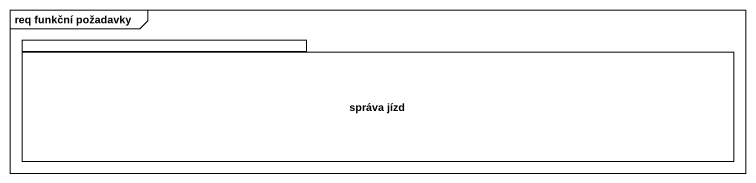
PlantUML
@startuml
mainframe req funkční požadavky
package "správa jízd" as správa_jízd {
}
@enduml
